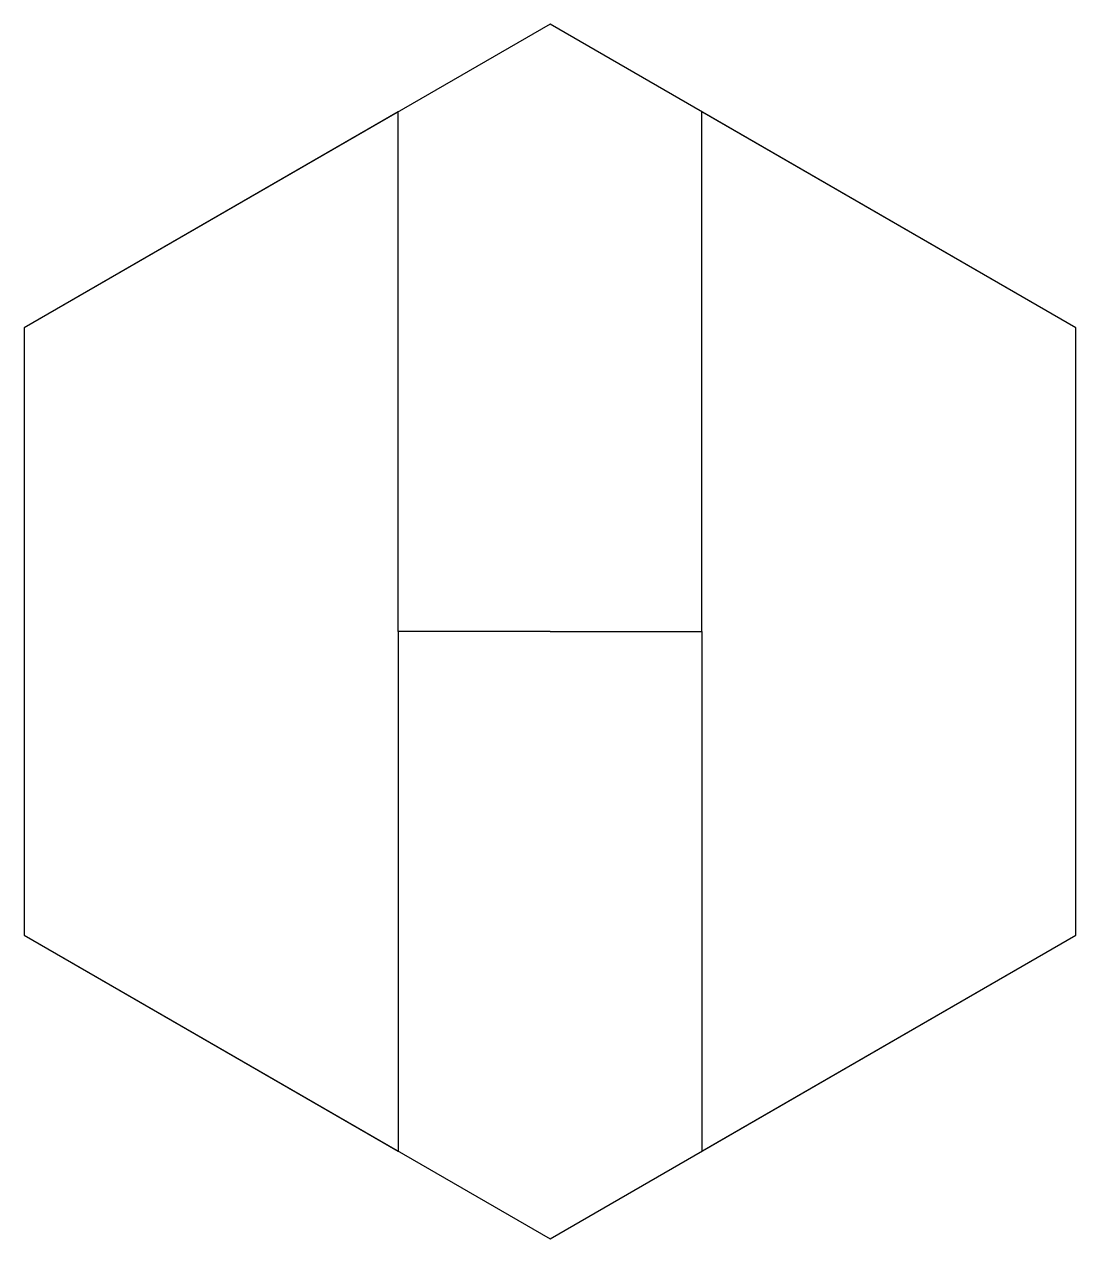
# Model space of a CAD drawing. Header units: millimetres. Extents: x 1965 to 2369, y 1894 to 1939.
# Drawn here: x 1964.73 to 1999.38, y 1896.64 to 1936.64 of the extents above.
import ezdxf

# ---------------------------------------------------------------- set-up
doc = ezdxf.new("R2010")
doc.units = ezdxf.units.MM

msp = doc.modelspace()

# ---------------------------------------------------------------- linework, layer by layer
for p, q in [((1977.055, 1916.637, 47), (1977.055, 1933.75, 47)), ((1987.055, 1916.637, 47), (1987.055, 1933.75, 47)), ((1982.055, 1916.637, 47), (1977.055, 1916.637, 47)), ((1977.055, 1916.637, 47), (1977.055, 1899.524, 47)), ((1982.055, 1916.637, 20), (1982.055, 1916.637, 47)), ((1982.055, 1916.637, 47), (1987.055, 1916.637, 47)), ((1987.055, 1916.637, 47), (1987.055, 1899.524, 47))]:
    msp.add_line(p, q)
at = {"elevation": 12}
msp.add_lwpolyline([(1982.055, 1936.637), (1964.734, 1926.637), (1964.734, 1906.637), (1982.055, 1896.637), (1999.375, 1906.637), (1999.375, 1926.637)], close=True, dxfattribs=at)
at = {"elevation": 47}
for points in [[(1977.055, 1933.75), (1964.734, 1926.637), (1964.734, 1906.637), (1977.055, 1899.524)], [(1987.055, 1899.524), (1999.375, 1906.637), (1999.375, 1926.637), (1987.055, 1933.75)]]:
    msp.add_lwpolyline(points, dxfattribs=at)

doc.saveas('drawing.dxf')
